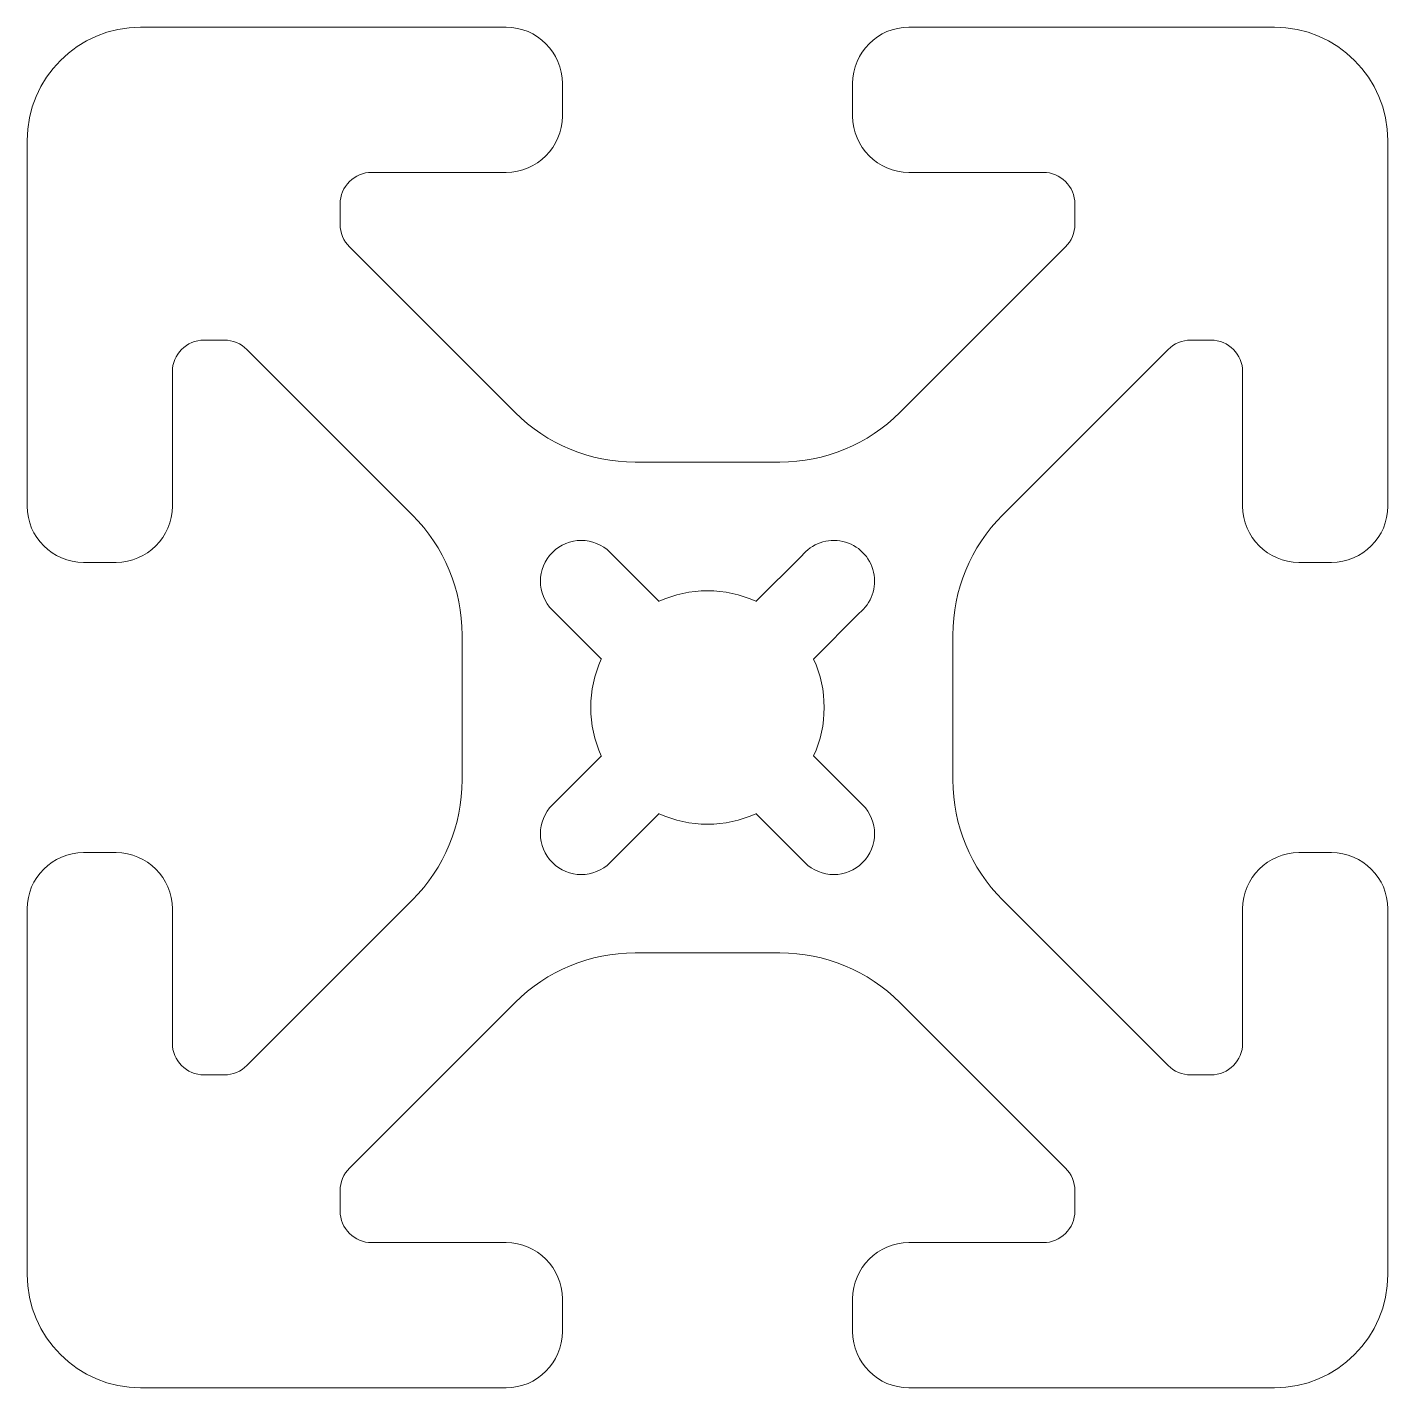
# Model space of a CAD drawing. Header units: inches. Extents: x -0.75 to 0.75, y -0.75 to 0.75.
import ezdxf

# ---------------------------------------------------------------- set-up
doc = ezdxf.new("R2010")
doc.units = ezdxf.units.IN
doc.header["$MEASUREMENT"] = 0

msp = doc.modelspace()

# ---------------------------------------------------------------- linework, layer by layer
at = {"color": 7, "linetype": 'Continuous', "lineweight": 15}
for p, q in [((-0.222, 0.75), (-0.625, 0.75)), ((0.625, 0.75), (0.222, 0.75)), ((-0.16, 0.652), (-0.16, 0.688)), ((0.16, 0.688), (0.16, 0.652)), ((-0.75, 0.625), (-0.75, 0.222)), ((0.75, 0.222), (0.75, 0.625)), ((-0.37, 0.59), (-0.222, 0.59)), ((0.222, 0.59), (0.37, 0.59)), ((-0.405, 0.5326), (-0.405, 0.555)), ((0.405, 0.555), (0.405, 0.5326)), ((-0.2121, 0.3252), (-0.3947, 0.5079)), ((0.3947, 0.5079), (0.2121, 0.3252)), ((-0.555, 0.405), (-0.5326, 0.405)), ((-0.5079, 0.3947), (-0.3252, 0.2121)), ((0.3252, 0.2121), (0.5079, 0.3947)), ((0.5326, 0.405), (0.555, 0.405)), ((-0.59, 0.222), (-0.59, 0.37)), ((0.59, 0.37), (0.59, 0.222)), ((0.0799, 0.2705), (-0.0799, 0.2705)), ((-0.0534, 0.117), (-0.1074, 0.171)), ((0.1039, 0.1672), (0.0534, 0.117)), ((-0.688, 0.16), (-0.652, 0.16)), ((0.652, 0.16), (0.688, 0.16)), ((-0.171, 0.1074), (-0.117, 0.0534)), ((0.117, 0.0534), (0.1672, 0.1039)), ((-0.2705, 0.0799), (-0.2705, -0.0799)), ((0.2705, -0.0799), (0.2705, 0.0799)), ((-0.117, -0.0534), (-0.171, -0.1074)), ((0.171, -0.1074), (0.117, -0.0534)), ((-0.1074, -0.171), (-0.0534, -0.117)), ((0.0534, -0.117), (0.1074, -0.171)), ((-0.652, -0.16), (-0.688, -0.16)), ((0.688, -0.16), (0.652, -0.16)), ((-0.75, -0.222), (-0.75, -0.625)), ((-0.59, -0.37), (-0.59, -0.222)), ((-0.3252, -0.2121), (-0.5079, -0.3947)), ((0.5079, -0.3947), (0.3252, -0.2121)), ((0.59, -0.222), (0.59, -0.37)), ((0.75, -0.625), (0.75, -0.222)), ((-0.0799, -0.2705), (0.0799, -0.2705)), ((-0.3947, -0.5079), (-0.2121, -0.3252)), ((0.2121, -0.3252), (0.3947, -0.5079)), ((-0.5326, -0.405), (-0.555, -0.405)), ((0.555, -0.405), (0.5326, -0.405)), ((-0.405, -0.555), (-0.405, -0.5326)), ((0.405, -0.5326), (0.405, -0.555)), ((-0.222, -0.59), (-0.37, -0.59)), ((0.37, -0.59), (0.222, -0.59)), ((-0.16, -0.688), (-0.16, -0.652)), ((0.16, -0.652), (0.16, -0.688)), ((-0.625, -0.75), (-0.222, -0.75)), ((0.222, -0.75), (0.625, -0.75))]:
    msp.add_line(p, q, dxfattribs=at)
for centre, radius, start, end in [((-0.625, 0.625), 0.125, 90, 180), ((-0.222, 0.688), 0.062, 360, 90), ((0.222, 0.688), 0.062, 90, 180), ((0.625, 0.625), 0.125, 360, 90), ((-0.222, 0.652), 0.062, 270, 0), ((0.222, 0.652), 0.062, 180, 270), ((-0.37, 0.555), 0.035, 90, 180), ((0.37, 0.555), 0.035, 360, 90), ((-0.37, 0.5326), 0.035, 180, 225), ((0.37, 0.5326), 0.035, 315, 0), ((-0.555, 0.37), 0.035, 90, 180), ((-0.5326, 0.37), 0.035, 45, 90), ((0.5326, 0.37), 0.035, 90, 135), ((0.555, 0.37), 0.035, 360, 90), ((-0.0799, 0.4575), 0.187, 225, 270), ((0.0799, 0.4575), 0.187, 270, 315), ((-0.688, 0.222), 0.062, 180, 270), ((-0.652, 0.222), 0.062, 270, 0), ((-0.4575, 0.0799), 0.187, 360, 45), ((0.4575, 0.0799), 0.187, 135, 180), ((0.652, 0.222), 0.062, 180, 270), ((0.688, 0.222), 0.062, 270, 0), ((-0.1392, 0.1392), 0.045, 45, 225), ((0.1392, 0.1392), 0.045, 308.4359, 141.5641), ((0, 0), 0.1287, 65.4742, 114.5258), ((0, 0), 0.1287, 155.4742, 204.5258), ((0, 0), 0.1286, 335.4742, 24.5258), ((-0.4575, -0.0799), 0.187, 315, 0), ((0.4575, -0.0799), 0.187, 180, 225), ((-0.1392, -0.1392), 0.045, 135, 315), ((0, 0), 0.1287, 245.4742, 294.5258), ((0.1392, -0.1392), 0.045, 225, 45), ((-0.688, -0.222), 0.062, 90, 180), ((-0.652, -0.222), 0.062, 360, 90), ((0.652, -0.222), 0.062, 90, 180), ((0.688, -0.222), 0.062, 360, 90), ((-0.0799, -0.4575), 0.187, 90, 135), ((0.0799, -0.4575), 0.187, 45, 90), ((-0.555, -0.37), 0.035, 180, 270), ((0.555, -0.37), 0.035, 270, 0), ((-0.5326, -0.37), 0.035, 270, 315), ((0.5326, -0.37), 0.035, 225, 270), ((-0.37, -0.5326), 0.035, 135, 180), ((0.37, -0.5326), 0.035, 360, 45), ((-0.37, -0.555), 0.035, 180, 270), ((0.37, -0.555), 0.035, 270, 0), ((-0.222, -0.652), 0.062, 360, 90), ((0.222, -0.652), 0.062, 90, 180), ((-0.625, -0.625), 0.125, 180, 270), ((0.625, -0.625), 0.125, 270, 0), ((-0.222, -0.688), 0.062, 270, 0), ((0.222, -0.688), 0.062, 180, 270)]:
    msp.add_arc(centre, radius, start, end, dxfattribs=at)

doc.saveas('drawing.dxf')
